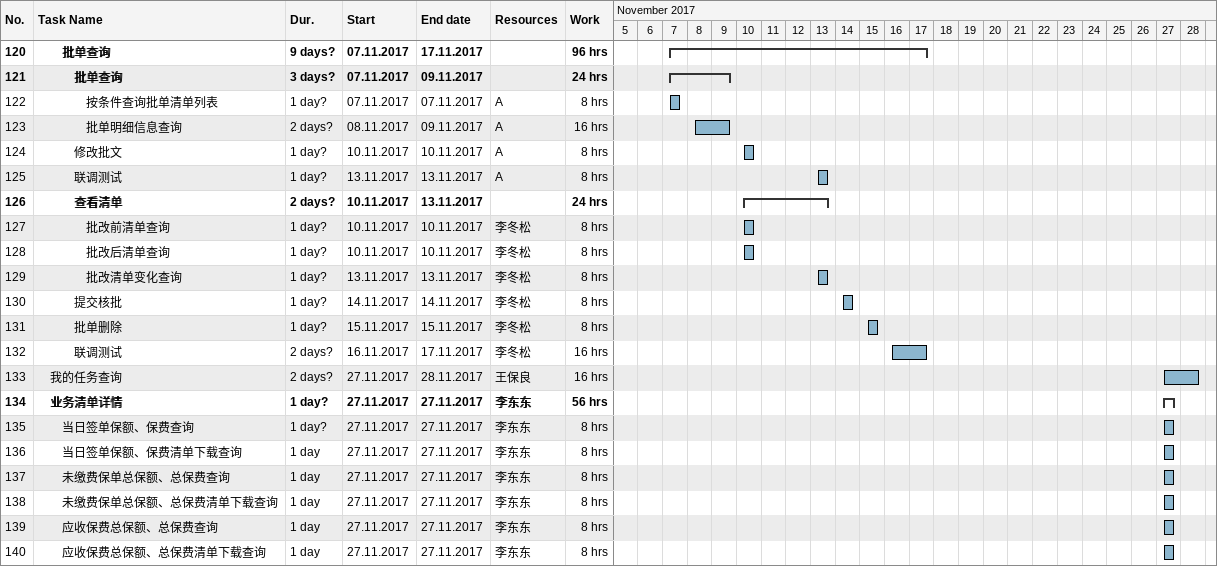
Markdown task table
| ID | Level | Task | Duration | Start | Finish | Resources | Work (h) |
|---|---|---|---|---|---|---|---|
| 120 | 3 | **批单查询** | 9d? | 2017-11-07 | 2017-11-17 |  | 96 |
| 121 | 4 | **批单查询** | 3d? | 2017-11-07 | 2017-11-09 |  | 24 |
| 122 | 5 | 按条件查询批单清单列表 | 1d? | 2017-11-07 | 2017-11-07 | A | 8 |
| 123 | 5 | 批单明细信息查询 | 2d? | 2017-11-08 | 2017-11-09 | A | 16 |
| 124 | 4 | 修改批文 | 1d? | 2017-11-10 | 2017-11-10 | A | 8 |
| 125 | 4 | 联调测试 | 1d? | 2017-11-13 | 2017-11-13 | A | 8 |
| 126 | 4 | **查看清单** | 2d? | 2017-11-10 | 2017-11-13 |  | 24 |
| 127 | 5 | 批改前清单查询 | 1d? | 2017-11-10 | 2017-11-10 | 李冬松 | 8 |
| 128 | 5 | 批改后清单查询 | 1d? | 2017-11-10 | 2017-11-10 | 李冬松 | 8 |
| 129 | 5 | 批改清单变化查询 | 1d? | 2017-11-13 | 2017-11-13 | 李冬松 | 8 |
| 130 | 4 | 提交核批 | 1d? | 2017-11-14 | 2017-11-14 | 李冬松 | 8 |
| 131 | 4 | 批单删除 | 1d? | 2017-11-15 | 2017-11-15 | 李冬松 | 8 |
| 132 | 4 | 联调测试 | 2d? | 2017-11-16 | 2017-11-17 | 李冬松 | 16 |
| 133 | 2 | 我的任务查询 | 2d? | 2017-11-27 | 2017-11-28 | 王保良 | 16 |
| 134 | 2 | **业务清单详情** | 1d? | 2017-11-27 | 2017-11-27 | 李东东 | 56 |
| 135 | 3 | 当日签单保额、保费查询 | 1d? | 2017-11-27 | 2017-11-27 | 李东东 | 8 |
| 136 | 3 | 当日签单保额、保费清单下载查询 | 1d | 2017-11-27 | 2017-11-27 | 李东东 | 8 |
| 137 | 3 | 未缴费保单总保额、总保费查询 | 1d | 2017-11-27 | 2017-11-27 | 李东东 | 8 |
| 138 | 3 | 未缴费保单总保额、总保费清单下载查询 | 1d | 2017-11-27 | 2017-11-27 | 李东东 | 8 |
| 139 | 3 | 应收保费总保额、总保费查询 | 1d | 2017-11-27 | 2017-11-27 | 李东东 | 8 |
| 140 | 3 | 应收保费总保额、总保费清单下载查询 | 1d | 2017-11-27 | 2017-11-27 | 李东东 | 8 |
